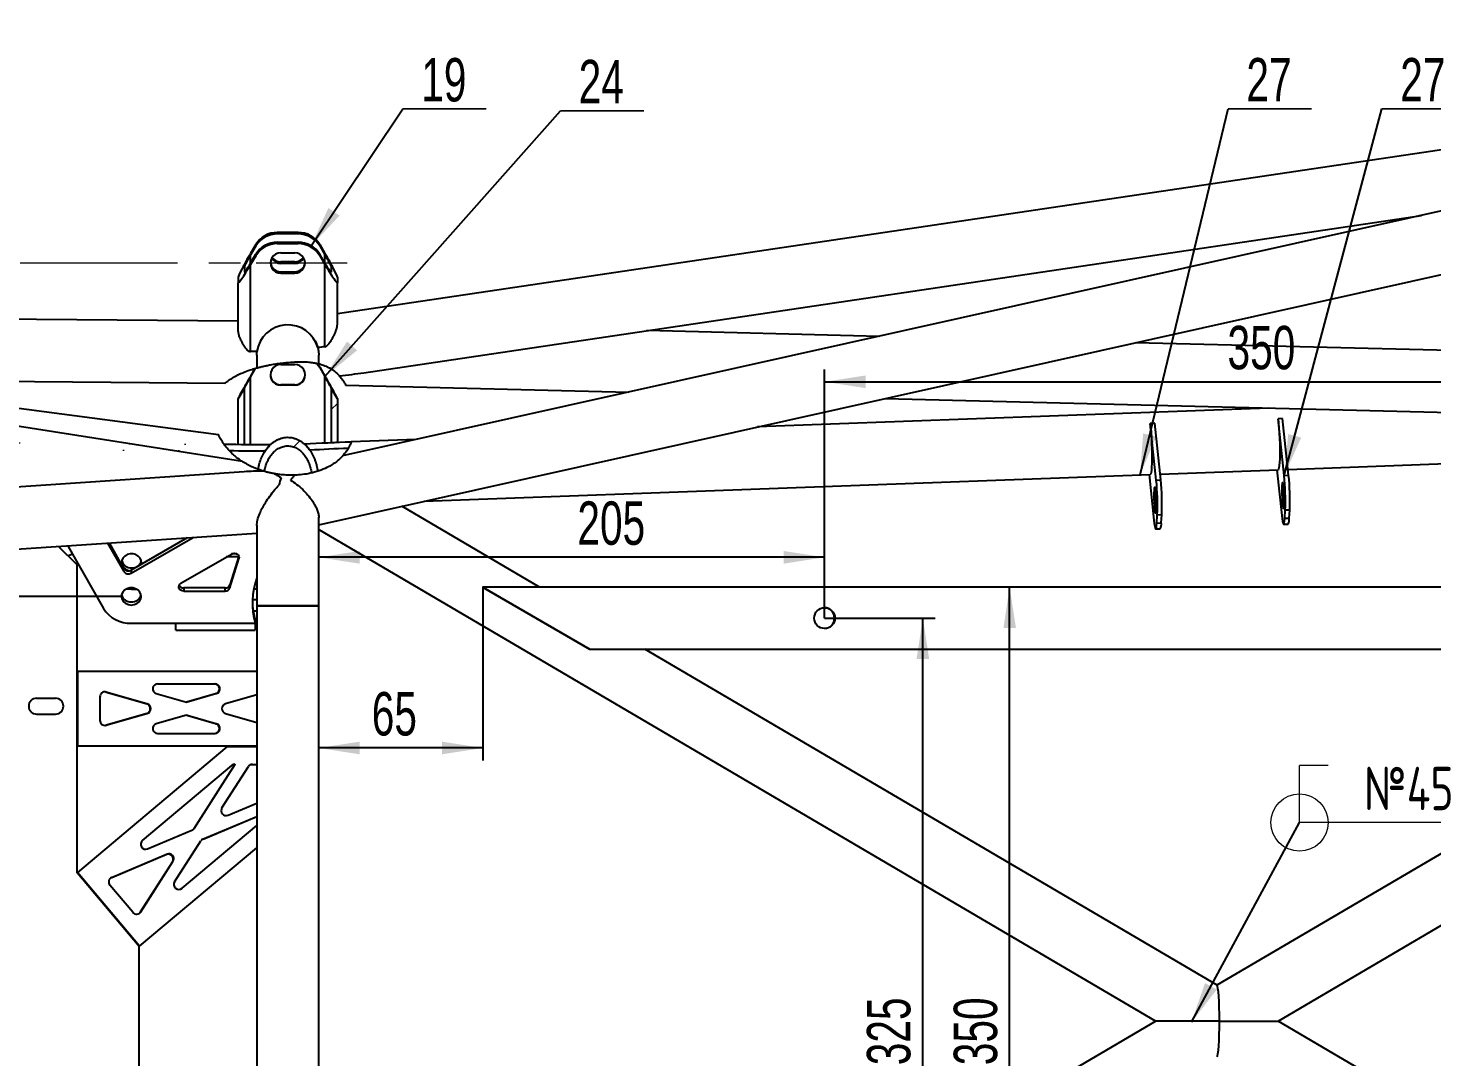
# Model space of a CAD drawing. Header units: millimetres. Extents: x -1160 to 841, y -1082 to 594.
# Drawn here: x 322.3 to 435.6, y 227.2 to 310.2 of the extents above; entities that cross this region are included whole.
import ezdxf

# ---------------------------------------------------------------- set-up
doc = ezdxf.new("R2010")
doc.units = ezdxf.units.MM
doc.linetypes.add('CENTERX2', pattern=[20.32, 12.7, -2.54, 2.54, -2.54])
doc.layers.add('FORMAT', color=7, linetype='Continuous')
doc.styles.add('SLDTEXTSTYLE0', font='TXT', dxfattribs={"width": 0.7, "bigfont": 'bigfont'})
doc.styles.add('SLDTEXTSTYLE1', font='TXT', dxfattribs={"width": 0.7})
doc.dimstyles.new('SLDDIMSTYLE0', dxfattribs={"dimtxt": 3.5, "dimasz": 3.302, "dimexe": 0, "dimexo": 0.0625, "dimgap": 0.875, "dimtad": 1, "dimdec": 0, "dimlfac": 5, "dimrnd": 1e-09, "dimzin": 12, "dimdsep": 46, "dimtxsty": 'SLDTEXTSTYLE1', "dimsah": 1, "dimcen": 0.09, "dimadec": 0, "dimazin": 3, "dimtfac": 1, "dimtdec": 0, "dimtofl": 0, "dimtmove": 0, "dimatfit": 3, "dimfxl": 0, "dimfrac": 2, "dimtolj": 1, "dimtzin": 12, "dimarcsym": 0})
doc.dimstyles.new('SLDDIMSTYLE1', dxfattribs={"dimtxt": 3.5, "dimasz": 3.302, "dimexe": 0, "dimexo": 0.0625, "dimgap": 0.875, "dimtad": 1, "dimdec": 0, "dimlfac": 5, "dimrnd": 1e-09, "dimzin": 12, "dimdsep": 46, "dimtxsty": 'SLDTEXTSTYLE1', "dimsah": 1, "dimcen": 0.09, "dimadec": 0, "dimazin": 3, "dimtol": 1, "dimtp": 3, "dimtm": 3, "dimtfac": 1, "dimtdec": 0, "dimtofl": 0, "dimtmove": 0, "dimatfit": 3, "dimfxl": 0, "dimfrac": 2, "dimtolj": 1, "dimtzin": 12, "dimarcsym": 0})
doc.dimstyles.new('SLDDIMSTYLE3', dxfattribs={"dimtxt": 0.18, "dimasz": 3.302, "dimexe": 0, "dimexo": 0.0625, "dimgap": 0, "dimtad": 0, "dimtih": 1, "dimtoh": 1, "dimdec": 0, "dimrnd": 1e-09, "dimzin": 0, "dimdsep": 46, "dimtxsty": 'Standard', "dimsah": 1, "dimcen": 0.09, "dimadec": 0, "dimazin": 0, "dimtfac": 3.302, "dimtdec": 0, "dimtofl": 0, "dimtmove": 0, "dimatfit": 3, "dimfxl": 0, "dimfrac": 2, "dimtolj": 1, "dimtzin": 0, "dimarcsym": 0})
doc.dimstyles.new('SLDDIMSTYLE4', dxfattribs={"dimtxt": 0.18, "dimasz": 3.302, "dimexe": 0, "dimexo": 0.0625, "dimgap": 0, "dimtad": 0, "dimtih": 1, "dimtoh": 1, "dimdec": 0, "dimrnd": 1e-09, "dimzin": 0, "dimdsep": 46, "dimtxsty": 'Standard', "dimsah": 1, "dimcen": 0.09, "dimadec": 0, "dimazin": 0, "dimtfac": 3.302, "dimtdec": 0, "dimtofl": 0, "dimtmove": 0, "dimatfit": 3, "dimfxl": 0, "dimfrac": 2, "dimtolj": 1, "dimtzin": 0, "dimarcsym": 0})

# ---------------------------------------------------------------- blocks, each defined once
blk = doc.blocks.new('_D_27')
at = {"layer": 'FORMAT'}
for p, q in [((386.57, 262.58), (386.57, 282.65)), ((456.34, 262.58), (456.34, 282.65)), ((386.57, 281.65), (456.34, 281.65))]:
    blk.add_line(p, q, dxfattribs=at)
for points in [[(386.57, 281.65), (389.88, 281.14), (389.88, 282.16)], [(456.34, 281.65), (453.04, 282.16), (453.04, 281.14)]]:
    blk.add_solid(points, dxfattribs=at)
at = {"layer": 'FORMAT', "insert": (419.08, 286.16), "char_height": 3.5, "attachment_point": 1, "style": 'SLDTEXTSTYLE1'}
blk.add_mtext('350', dxfattribs=at)
blk = doc.blocks.new('_D_28')
at = {"layer": 'FORMAT'}
for p, q in [((386.57, 262.58), (395.5, 262.58)), ((394.5, 197.58), (394.5, 262.58)), ((386.57, 197.58), (395.5, 197.58))]:
    blk.add_line(p, q, dxfattribs=at)
for points in [[(394.5, 262.58), (393.99, 259.28), (395.01, 259.28)], [(394.5, 197.58), (395.01, 200.89), (393.99, 200.89)]]:
    blk.add_solid(points, dxfattribs=at)
at = {"layer": 'FORMAT', "insert": (389.99, 226.52), "char_height": 3.5, "attachment_point": 1, "rotation": 90, "style": 'SLDTEXTSTYLE1'}
blk.add_mtext('325', dxfattribs=at)
blk = doc.blocks.new('_D_30')
at = {"layer": 'FORMAT'}
for p, q in [((345.76, 263.58), (345.76, 268.49)), ((386.57, 262.58), (386.57, 268.49)), ((386.57, 267.49), (345.76, 267.49))]:
    blk.add_line(p, q, dxfattribs=at)
for points in [[(345.76, 267.49), (349.06, 266.98), (349.06, 268)], [(386.57, 267.49), (383.27, 268), (383.27, 266.98)]]:
    blk.add_solid(points, dxfattribs=at)
at = {"layer": 'FORMAT', "insert": (366.63, 272), "char_height": 3.5, "attachment_point": 1, "style": 'SLDTEXTSTYLE1'}
blk.add_mtext('205', dxfattribs=at)
blk = doc.blocks.new('_D_31')
at = {"layer": 'FORMAT'}
blk.add_line((401.5, 195.08), (401.5, 265.08), dxfattribs=at)
for points in [[(401.5, 265.08), (401, 261.78), (402.01, 261.78)], [(401.5, 195.08), (402.01, 198.39), (401, 198.39)]]:
    blk.add_solid(points, dxfattribs=at)
at = {"layer": 'FORMAT', "insert": (396.99, 226.52), "char_height": 3.5, "attachment_point": 1, "rotation": 90, "style": 'SLDTEXTSTYLE1'}
blk.add_mtext('350', dxfattribs=at)
blk = doc.blocks.new('_D_32')
at = {"layer": 'FORMAT'}
for p, q in [((359.01, 265.08), (359.01, 251.11)), ((359.01, 252.11), (345.76, 252.11))]:
    blk.add_line(p, q, dxfattribs=at)
for points in [[(345.76, 252.11), (349.06, 251.6), (349.06, 252.62)], [(359.01, 252.11), (355.7, 252.62), (355.7, 251.6)]]:
    blk.add_solid(points, dxfattribs=at)
at = {"layer": 'FORMAT', "insert": (350.04, 256.62), "char_height": 3.5, "attachment_point": 1, "style": 'SLDTEXTSTYLE1'}
blk.add_mtext('65', dxfattribs=at)
blk = doc.blocks.new('_D_39')
at = {"layer": 'FORMAT'}
for p, q in [((329.84, 264.33), (302.82, 264.33)), ((303.82, 195.83), (303.82, 264.33)), ((330.64, 195.83), (302.82, 195.83))]:
    blk.add_line(p, q, dxfattribs=at)
for points in [[(303.82, 264.33), (303.31, 261.03), (304.32, 261.03)], [(303.82, 195.83), (304.32, 199.14), (303.31, 199.14)]]:
    blk.add_solid(points, dxfattribs=at)
at = {"layer": 'FORMAT', "attachment_point": 1, "rotation": 90, "style": 'SLDTEXTSTYLE1'}
for s, insert, char_height in [('3', (298.12, 237.13), 2), ('3', (300.76, 237.13), 2), ('+', (298.12, 236.07), 2), ('-', (300.76, 236), 2), ('342', (299.3, 228.04), 3.5)]:
    blk.add_mtext(s, dxfattribs=dict(at, insert=insert, char_height=char_height))
blk = doc.blocks.new('SW_NOTE_20')
at = {"color": 0, "linetype": 'Continuous', "lineweight": 0}
for p, q in [((0, 0), (6.72, 0)), ((6.72, 0), (0, 0)), ((0, 0), (6.72, 0)), ((6.72, 0), (0, 0)), ((0, 0), (6.72, 0)), ((6.72, 0), (0, 0))]:
    blk.add_line(p, q, dxfattribs=at)
at = {"color": 0, "linetype": 'Continuous', "lineweight": 0, "insert": (3.3, 4.1), "char_height": 3.5, "attachment_point": 2, "style": 'SLDTEXTSTYLE1'}
blk.add_mtext('19', dxfattribs=at)
blk = doc.blocks.new('SW_NOTE_22')
at = {"color": 0, "linetype": 'Continuous', "lineweight": 0}
for p, q in [((0, 0), (6.72, 0)), ((6.72, 0), (0, 0)), ((0, 0), (6.72, 0)), ((6.72, 0), (0, 0)), ((0, 0), (6.72, 0)), ((6.72, 0), (0, 0))]:
    blk.add_line(p, q, dxfattribs=at)
at = {"color": 0, "linetype": 'Continuous', "lineweight": 0, "insert": (3.3, 4.1), "char_height": 3.5, "attachment_point": 2, "style": 'SLDTEXTSTYLE1'}
blk.add_mtext('24', dxfattribs=at)
blk = doc.blocks.new('SW_NOTE_25')
at = {"color": 0, "linetype": 'Continuous', "lineweight": 0}
for p, q in [((0, 0), (6.72, 0)), ((6.72, 0), (0, 0)), ((0, 0), (6.72, 0)), ((6.72, 0), (0, 0)), ((0, 0), (6.72, 0)), ((6.72, 0), (0, 0))]:
    blk.add_line(p, q, dxfattribs=at)
at = {"color": 0, "linetype": 'Continuous', "lineweight": 0, "insert": (3.3, 4.1), "char_height": 3.5, "attachment_point": 2, "style": 'SLDTEXTSTYLE1'}
blk.add_mtext('27', dxfattribs=at)
blk = doc.blocks.new('SW_NOTE_26')
at = {"color": 0, "linetype": 'Continuous', "lineweight": 0}
for p, q in [((0, 0), (6.72, 0)), ((6.72, 0), (0, 0)), ((0, 0), (6.72, 0)), ((6.72, 0), (0, 0)), ((0, 0), (6.72, 0)), ((6.72, 0), (0, 0))]:
    blk.add_line(p, q, dxfattribs=at)
at = {"color": 0, "linetype": 'Continuous', "lineweight": 0, "insert": (3.3, 4.1), "char_height": 3.5, "attachment_point": 2, "style": 'SLDTEXTSTYLE1'}
blk.add_mtext('27', dxfattribs=at)
blk = doc.blocks.new('SW_WELDSYMBOL_43')
at = {"color": 0, "linetype": 'Continuous', "lineweight": 0}
for p, q in [((0, 0), (0, 4.61)), ((2.31, 4.61), (0, 4.61)), ((12.47, 0), (0, 0))]:
    blk.add_line(p, q, dxfattribs=at)
blk.add_circle((0, 0), 2.31, dxfattribs=at)
at = {"color": 0, "linetype": 'Continuous', "lineweight": 0, "insert": (5.2, 4.5), "char_height": 3.5, "attachment_point": 1, "style": 'SLDTEXTSTYLE0'}
blk.add_mtext('\\M+1878245', dxfattribs=at)

msp = doc.modelspace()

# ---------------------------------------------------------------- hatches: boundary and pattern name
at = {"linetype": 'Continuous', "lineweight": 18}
h = msp.add_hatch(dxfattribs=at)
h.set_pattern_fill('ANSI32', style=0)
edge = h.paths.add_edge_path(flags=0)
edge.add_ellipse((-1158.766718, 286.473364), major_axis=(-5637.358865, 46.428558), ratio=0.00035476403, start_angle=254.566878652, end_angle=254.597043721, ccw=False)
edge.add_spline(control_points=[(341.42586, 276.045921), (341.544732, 276.230632), (341.683632, 276.404538), (341.841478, 276.55729)], knot_values=[0.117324025, 0.117324025, 0.117324025, 0.117324025, 0.1206305052, 0.1206305052, 0.1206305052, 0.1206305052], weights=[1, 1, 1, 1], degree=3, periodic=0)
edge.add_ellipse((-1158.766718, 286.473364), major_axis=(-7046.698581, 58.035697), ratio=0.00035476403, start_angle=257.7047670803, end_angle=257.7355789665)
edge.add_spline(control_points=[(338.138687, 276.588071), (338.26897, 276.407354), (338.411258, 276.233757), (338.564719, 276.069765)], knot_values=[0.3386759612, 0.3386759612, 0.3386759612, 0.3386759612, 0.3579655783, 0.3579655783, 0.3579655783, 0.3579655783], weights=[1, 1, 1, 1], degree=3, periodic=0)
h = msp.add_hatch(dxfattribs=at)
h.set_pattern_fill('ANSI32', style=0)
edge = h.paths.add_edge_path(flags=0)
edge.add_line((339.262283, 280.268024), (339.262283, 276.578731))
edge.add_ellipse((-1158.766718, 286.473364), major_axis=(-7046.698581, 58.035697), ratio=0.00035476403, start_angle=257.7220690519, end_angle=257.7262296189, ccw=False)
edge.add_line((339.762283, 276.574574), (339.762283, 281.136727))
edge.add_line((339.762283, 281.136727), (339.262283, 280.268024))
h = msp.add_hatch(dxfattribs=at)
h.set_pattern_fill('ANSI32', style=0)
edge = h.paths.add_edge_path(flags=0)
edge.add_line((347.262283, 280.268024), (346.762283, 281.136727))
edge.add_line((346.762283, 281.136727), (346.762283, 276.722508))
edge.add_ellipse((349.797337, 274.344511), major_axis=(30.760517, 1.13751), ratio=0.0812175023, start_angle=94.55515281, end_angle=95.49032022, ccw=False)
edge.add_line((347.262283, 276.744572), (347.262283, 280.268024))
h = msp.add_hatch(dxfattribs=at)
h.set_pattern_fill('ANSI32', style=0)
edge = h.paths.add_edge_path(flags=0)
edge.add_spline(control_points=[(341.359219, 274.423485), (341.372706, 274.489323), (341.387739, 274.554866), (341.404403, 274.619973), (341.488506, 274.948577), (341.615927, 275.271943), (341.796933, 275.558807), (341.921493, 275.756214), (342.074441, 275.940004), (342.253465, 276.089787), (342.396956, 276.209841), (342.560747, 276.310299), (342.735293, 276.377649), (342.910868, 276.445396), (343.102909, 276.480778), (343.291062, 276.476971), (343.454863, 276.473656), (343.620133, 276.440915), (343.773612, 276.383595), (343.926666, 276.326433), (344.07173, 276.243944), (344.201802, 276.14508), (344.235201, 276.119695), (344.267756, 276.093165), (344.299411, 276.065636), (344.50733, 275.884817), (344.678571, 275.65806), (344.811425, 275.416656), (344.993224, 275.086318), (345.111165, 274.717971), (345.180245, 274.347293), (345.18353, 274.329671), (345.186706, 274.312029), (345.189778, 274.294368)], knot_values=[0.0705957587, 0.0705957587, 0.0705957587, 0.0705957587, 0.0716002822, 0.0716002822, 0.0716002822, 0.0767077443, 0.0767077443, 0.0767077443, 0.0802115549, 0.0802115549, 0.0802115549, 0.083017291, 0.083017291, 0.083017291, 0.0858504768, 0.0858504768, 0.0858504768, 0.0883049809, 0.0883049809, 0.0883049809, 0.0907466201, 0.0907466201, 0.0907466201, 0.0913676175, 0.0913676175, 0.0913676175, 0.0955008161, 0.0955008161, 0.0955008161, 0.1011625828, 0.1011625828, 0.1011625828, 0.1014290766, 0.1014290766, 0.1014290766, 0.1014290766], weights=[1, 1, 1, 1, 1, 1, 1, 1, 1, 1, 1, 1, 1, 1, 1, 1, 1, 1, 1, 1, 1, 1, 1, 1, 1, 1, 1, 1, 1, 1, 1, 1, 1, 1], degree=3, periodic=0)
edge.add_spline(control_points=[(345.189778, 274.294368), (345.357956, 274.33373), (345.52299, 274.379448), (345.68413, 274.431536)], knot_values=[0.5572697766, 0.5572697766, 0.5572697766, 0.5572697766, 0.5722279433, 0.5722279433, 0.5722279433, 0.5722279433], weights=[1, 1, 1, 1], degree=3, periodic=0)
edge.add_spline(control_points=[(345.68413, 274.431536), (345.65488, 274.611652), (345.616668, 274.790618), (345.568308, 274.966568), (345.459372, 275.362912), (345.296092, 275.751796), (345.06753, 276.093431), (344.923642, 276.308503), (344.751108, 276.508251), (344.55299, 276.674711), (344.353467, 276.842351), (344.121892, 276.979772), (343.875689, 277.065191), (343.676759, 277.134209), (343.463268, 277.170801), (343.252709, 277.169701), (343.014498, 277.168455), (342.772766, 277.118493), (342.552107, 277.028742), (342.332624, 276.939469), (342.127233, 276.809199), (341.94779, 276.654465), (341.68656, 276.429205), (341.471212, 276.145656), (341.305384, 275.843192), (341.140741, 275.542888), (341.01953, 275.216778), (340.934613, 274.884997), (340.909296, 274.786078), (340.887099, 274.686316), (340.867815, 274.586047)], knot_values=[0.1114625454, 0.1114625454, 0.1114625454, 0.1114625454, 0.1141944486, 0.1141944486, 0.1141944486, 0.1203694107, 0.1203694107, 0.1203694107, 0.1242349179, 0.1242349179, 0.1242349179, 0.1281458667, 0.1281458667, 0.1281458667, 0.1313042934, 0.1313042934, 0.1313042934, 0.1348919471, 0.1348919471, 0.1348919471, 0.1384479552, 0.1384479552, 0.1384479552, 0.1436541577, 0.1436541577, 0.1436541577, 0.1487951172, 0.1487951172, 0.1487951172, 0.1503263139, 0.1503263139, 0.1503263139, 0.1503263139], weights=[1, 1, 1, 1, 1, 1, 1, 1, 1, 1, 1, 1, 1, 1, 1, 1, 1, 1, 1, 1, 1, 1, 1, 1, 1, 1, 1, 1, 1, 1, 1], degree=3, periodic=0)
edge.add_spline(control_points=[(340.867815, 274.586047), (341.029171, 274.526228), (341.193187, 274.472036), (341.359219, 274.423485)], knot_values=[0.4356856, 0.4356856, 0.4356856, 0.4356856, 0.4498999504, 0.4498999504, 0.4498999504, 0.4498999504], weights=[1, 1, 1, 1], degree=3, periodic=0)
h = msp.add_hatch(dxfattribs=at)
h.set_pattern_fill('ANSI32', style=0)
edge = h.paths.add_edge_path(flags=0)
edge.add_ellipse((349.797337, 274.344511), major_axis=(24.608414, 0.910008), ratio=0.0812175023, start_angle=93.69104056, end_angle=100.97369748, ccw=False)
edge.add_spline(control_points=[(348.139384, 276.280416), (348.143477, 276.287571), (348.23549, 276.449782), (348.315028, 276.621121), (348.380032, 276.791486)], knot_values=[0.6702435114, 0.6702435114, 0.6702435114, 0.6702435114, 0.6710291758, 0.6880093519, 0.6880093519, 0.6880093519, 0.6880093519], weights=[1, 1, 1, 1, 1], degree=3, periodic=0)
edge.add_ellipse((349.797337, 274.344511), major_axis=(30.760517, 1.13751), ratio=0.0812175023, start_angle=92.46877092, end_angle=99.52550174)
edge.add_spline(control_points=[(344.615772, 276.620114), (344.775833, 276.476115), (344.9179, 276.310453), (345.040362, 276.133371)], knot_values=[0.1219766697, 0.1219766697, 0.1219766697, 0.1219766697, 0.1252175422, 0.1252175422, 0.1252175422, 0.1252175422], weights=[1, 1, 1, 1], degree=3, periodic=0)

# ---------------------------------------------------------------- linework, layer by layer
at = {"color": 7, "linetype": 'Continuous', "lineweight": 25}
for p, q in [((502.411493, 310.181483), (347.262283, 287.121022)), ((499.552543, 309.514959), (347.680495, 275.664227)), ((345.762283, 270.113983), (500.762283, 304.661903)), ((349.38785, 282.382025), (434.731382, 295.066983)), ((342.416983, 293.580311), (342.416983, 293.692787)), ((344.107582, 293.692787), (342.416983, 293.692787)), ((344.107582, 293.580311), (342.416983, 293.580311)), ((344.107582, 293.692787), (344.107582, 293.580311)), ((340.684932, 292.718417), (340.262283, 292.005128)), ((340.684932, 292.605941), (340.262283, 291.892653)), ((340.684932, 292.718417), (340.684932, 292.605941)), ((342.416983, 292.792983), (342.416983, 292.905458)), ((342.416983, 292.905458), (344.107582, 292.905458)), ((342.416983, 292.792983), (344.107582, 292.792983)), ((344.107582, 292.905458), (344.107582, 292.792983)), ((345.839633, 292.605941), (345.839633, 292.718417)), ((345.839633, 292.718417), (346.262283, 292.005128)), ((345.839633, 292.605941), (346.262283, 291.892653)), ((340.262283, 291.2178), (340.684932, 291.931088)), ((340.684932, 291.818613), (340.262283, 291.105324)), ((340.262283, 284.081331), (340.262283, 291.105324)), ((340.684932, 291.931088), (340.684932, 291.818613)), ((342.702283, 292.052461), (343.822283, 292.052461)), ((342.702283, 291.202848), (342.702283, 291.315324)), ((343.822283, 291.315324), (342.702283, 291.315324)), ((343.822283, 291.202848), (342.702283, 291.202848)), ((343.822283, 291.315324), (343.822283, 291.202848)), ((345.839633, 291.818613), (345.839633, 291.931088)), ((346.262283, 291.2178), (345.839633, 291.931088)), ((345.839633, 291.818613), (346.262283, 291.105324)), ((346.262283, 284.480093), (346.262283, 291.105324)), ((339.262283, 290.092519), (339.262283, 289.642617)), ((339.762283, 290.936348), (339.762283, 290.486446)), ((342.702283, 290.41552), (342.702283, 290.527995)), ((342.702283, 290.527995), (343.822283, 290.527995)), ((342.702283, 290.41552), (343.822283, 290.41552)), ((343.822283, 290.527995), (343.822283, 290.41552)), ((346.762283, 290.936348), (346.762283, 290.486446)), ((347.262283, 290.092519), (347.262283, 289.642617)), ((339.262283, 285.714067), (339.262283, 289.642617)), ((347.262283, 286.289703), (347.262283, 289.642617)), ((339.601619, 275.222304), (267.142049, 286.577875)), ((339.262283, 286.531923), (267.262283, 287.122649)), ((390.970862, 285.313209), (372.24254, 285.779011)), ((500.762283, 282.582529), (411.646785, 284.798967)), ((340.762283, 283.788246), (340.762283, 282.772057)), ((345.762283, 283.109965), (345.762283, 283.785488)), ((340.643936, 282.728942), (340.262283, 282.069938)), ((340.616582, 282.72094), (340.262283, 282.109167)), ((342.702283, 283.038992), (343.822283, 283.038992)), ((345.839633, 282.799732), (345.839633, 282.838961)), ((345.839633, 282.838961), (346.262283, 282.109167)), ((345.839633, 282.799732), (346.262283, 282.069938)), ((297.135752, 281.877383), (338.22762, 281.540244)), ((337.677335, 277.361195), (303.857686, 281.822233)), ((339.262283, 280.268024), (339.762283, 281.136727)), ((339.762283, 281.167352), (339.762283, 281.136727)), ((339.762283, 276.574574), (339.762283, 281.136727)), ((342.702283, 281.364171), (342.702283, 281.4034)), ((343.822283, 281.4034), (342.702283, 281.4034)), ((343.822283, 281.364171), (342.702283, 281.364171)), ((343.822283, 281.4034), (343.822283, 281.364171)), ((346.762283, 281.167352), (346.762283, 281.136727)), ((346.762283, 281.136727), (346.762283, 276.722508)), ((347.262283, 280.268024), (346.762283, 281.136727)), ((347.938773, 281.381936), (370.78391, 280.813743)), ((339.262283, 280.303997), (339.262283, 280.268024)), ((339.262283, 276.578731), (339.262283, 280.268024)), ((347.262283, 280.303997), (347.262283, 280.268024)), ((347.262283, 280.268024), (347.262283, 276.744572)), ((391.459833, 280.299501), (495.860807, 277.70289)), ((422.382832, 279.530399), (381.171959, 278.006439)), ((423.524158, 278.684162), (423.165592, 278.670902)), ((423.649088, 274.099871), (423.165592, 278.670902)), ((424.007654, 274.113131), (423.524158, 278.684162)), ((413.205436, 278.30258), (412.84687, 278.289321)), ((413.330366, 273.71829), (412.84687, 278.289321)), ((413.688932, 273.731549), (413.205436, 278.30258)), ((339.762283, 276.574574), (339.262283, 276.578731)), ((353.617296, 276.98748), (348.374762, 276.793613)), ((423.957719, 274.58522), (493.451883, 277.155084)), ((423.161465, 230.083893), (500.762283, 275.652373)), ((339.753527, 274.388045), (264.987184, 269.365751)), ((354.258878, 272.007788), (412.843753, 274.174231)), ((412.749472, 274.170744), (413.13936, 270.484694)), ((413.638997, 274.203638), (423.162475, 274.555812)), ((423.068194, 274.552326), (423.458082, 270.866276)), ((423.649088, 274.099871), (424.007654, 274.113131)), ((413.330366, 273.71829), (413.688932, 273.731549)), ((345.762283, 263.583893), (345.762283, 270.734144)), ((363.558234, 265.083893), (352.452745, 271.605219)), ((413.376928, 270.254456), (413.415129, 270.901175)), ((413.773695, 270.914434), (413.415129, 270.901175)), ((413.735493, 270.267715), (413.773695, 270.914434)), ((423.695649, 270.636037), (423.733851, 271.282756)), ((424.092416, 271.296016), (423.733851, 271.282756)), ((424.054215, 270.649297), (424.092416, 271.296016)), ((340.762283, 270.075525), (340.762283, 263.583893)), ((345.762283, 269.735643), (413.287209, 230.083893)), ((413.289671, 269.779499), (413.648237, 269.792758)), ((413.376928, 270.254456), (413.735493, 270.267715)), ((423.608393, 270.16108), (423.966958, 270.17434)), ((423.695649, 270.636037), (424.054215, 270.649297)), ((265.762283, 264.406549), (340.762283, 269.444539)), ((328.732097, 268.636433), (330.047768, 266.33772)), ((330.047768, 266.58772), (328.869887, 268.645688)), ((330.628276, 266.203471), (335.63798, 269.100323)), ((335.148815, 269.067464), (330.628276, 266.453471)), ((326.262283, 266.883893), (324.775519, 268.370657)), ((325.901256, 267.732315), (328.396675, 263.372371)), ((334.643735, 265.401408), (338.717646, 267.75714)), ((339.291333, 267.516905), (338.302194, 267.516905)), ((339.314216, 267.590866), (338.597269, 265.273658)), ((338.597269, 265.023658), (339.326135, 267.37939)), ((339.143989, 267.766905), (338.735541, 267.766905)), ((326.262283, 258.283893), (326.262283, 266.883893)), ((330.047768, 266.33772), (330.047768, 266.58772)), ((330.628276, 266.453471), (330.628276, 266.203471)), ((338.597269, 265.273658), (338.597269, 265.023658)), ((358.964626, 265.083893), (367.596231, 260.083893)), ((359.005262, 265.083893), (358.964626, 265.083893)), ((359.005262, 265.083893), (367.636868, 260.083893)), ((477.931047, 265.083893), (359.005262, 265.083893)), ((330.662283, 264.918829), (331.065327, 264.918829)), ((334.865854, 265.016905), (334.865854, 264.766905)), ((338.210899, 265.016905), (334.865854, 265.016905)), ((334.865854, 264.766905), (338.210899, 264.766905)), ((338.210899, 264.766905), (338.210899, 265.016905)), ((340.762283, 263.149214), (340.47817, 263.149214)), ((340.762283, 263.583893), (340.762283, 196.583893)), ((343.262283, 263.583893), (340.762283, 263.583893)), ((340.762283, 263.583893), (345.762283, 263.583893)), ((345.762283, 263.583893), (343.262283, 263.583893)), ((345.762283, 196.583893), (345.762283, 263.583893)), ((330.636609, 262.168829), (334.236609, 262.168829)), ((334.236609, 262.168829), (340.636609, 262.168829)), ((334.236609, 261.618829), (334.236609, 262.168829)), ((340.636609, 262.418829), (340.636609, 262.168829)), ((340.762283, 262.245133), (340.636609, 262.199214)), ((340.636609, 262.168829), (340.636609, 261.618829)), ((340.762283, 261.81212), (340.636609, 261.766201)), ((334.236609, 261.618829), (340.636609, 261.618829)), ((367.636868, 260.083893), (367.596231, 260.083893)), ((367.636868, 260.083893), (469.299442, 260.083893)), ((418.232698, 232.978145), (372.072981, 260.083893)), ((464.375692, 260.083893), (418.224337, 232.983056)), ((326.262283, 252.283893), (326.262283, 258.283893)), ((326.262283, 258.283893), (326.3187, 258.283893)), ((326.3187, 252.283893), (326.3187, 258.283893)), ((340.762283, 258.283893), (326.3187, 258.283893)), ((332.766903, 257.283893), (337.397117, 257.283893)), ((323.002283, 256.123893), (324.522283, 256.123893)), ((328.108647, 256.233593), (328.108647, 254.334193)), ((328.573017, 256.618202), (328.485336, 256.632994)), ((328.616595, 256.618202), (328.573017, 256.618202)), ((331.884319, 255.668502), (328.573017, 256.618202)), ((328.616595, 256.618202), (331.927897, 255.668502)), ((332.657432, 256.499283), (335.08201, 255.803901)), ((335.060221, 255.81015), (337.463009, 256.499283)), ((337.506587, 256.499283), (335.08201, 255.803901)), ((337.506587, 256.499283), (337.463009, 256.499283)), ((340.762283, 256.393019), (338.236123, 255.668502)), ((323.002283, 254.843893), (324.522283, 254.843893)), ((328.573017, 253.949583), (331.884319, 254.899283)), ((331.927897, 254.899283), (328.616595, 253.949583)), ((331.884319, 255.668502), (331.927897, 255.668502)), ((331.927897, 254.899283), (331.884319, 254.899283)), ((338.236123, 254.899283), (340.762283, 254.174766)), ((328.485336, 253.934791), (328.573017, 253.949583)), ((328.573017, 253.949583), (328.616595, 253.949583)), ((334.972539, 254.732488), (332.657432, 254.068502)), ((335.19148, 254.732488), (335.147902, 254.732488)), ((337.463009, 254.068502), (335.147902, 254.732488)), ((335.19148, 254.732488), (337.506587, 254.068502)), ((337.463009, 254.068502), (337.506587, 254.068502)), ((332.766903, 253.283893), (337.397117, 253.283893)), ((326.262283, 242.042661), (326.262283, 252.283893)), ((326.3187, 252.283893), (326.262283, 252.283893)), ((338.358037, 252.192204), (326.305501, 242.078925)), ((326.3187, 252.283893), (340.762283, 252.283893)), ((340.762283, 252.187689), (338.358037, 252.192204)), ((331.544385, 244.647301), (338.757978, 250.700224)), ((338.983759, 250.765161), (335.673712, 245.594307)), ((335.707094, 245.622319), (339.017142, 250.793172)), ((337.955628, 247.280713), (340.085208, 250.607476)), ((339.014344, 250.793177), (338.980961, 250.765166)), ((338.983759, 250.765161), (338.980961, 250.765166)), ((338.983759, 250.765161), (339.017142, 250.793172)), ((339.014344, 250.793177), (339.017142, 250.793172)), ((340.420765, 250.790536), (340.387382, 250.762525)), ((340.762283, 250.761821), (340.387382, 250.762525)), ((340.420765, 250.790536), (340.762283, 250.789895)), ((338.44745, 246.696016), (340.762283, 247.667367)), ((334.731838, 240.794855), (340.762283, 245.854999)), ((340.762283, 246.569252), (336.3951, 244.736693)), ((336.428483, 244.764704), (340.762283, 246.583255)), ((331.957015, 243.972496), (335.526303, 245.470242)), ((335.673712, 245.594307), (335.707094, 245.622319)), ((336.428483, 244.764704), (336.3951, 244.736693)), ((333.473953, 243.510919), (329.032057, 241.647009)), ((329.065439, 241.67502), (333.507336, 243.538931)), ((331.305501, 236.120157), (340.762283, 244.055339)), ((333.473953, 243.510919), (333.507336, 243.538931)), ((334.138416, 241.317583), (336.247692, 244.612628)), ((333.965775, 242.926222), (331.366735, 238.866082)), ((331.400117, 238.894093), (333.999158, 242.954233)), ((333.999158, 242.954233), (333.965775, 242.926222)), ((326.262283, 242.042661), (326.305501, 242.078925)), ((331.262283, 236.083893), (326.262283, 242.042661)), ((331.305501, 236.120157), (326.305501, 242.078925)), ((329.065439, 241.67502), (329.032057, 241.647009)), ((330.758559, 238.854267), (328.915703, 241.050496)), ((331.366735, 238.866082), (331.400117, 238.894093)), ((331.305501, 236.120157), (331.262283, 236.083893)), ((331.262283, 224.083893), (331.262283, 236.083893)), ((413.287209, 230.083893), (344.939395, 189.948929)), ((418.427518, 230.083893), (413.287209, 230.083893)), ((418.427518, 230.083893), (423.161465, 230.083893)), ((500.762283, 184.515413), (423.161465, 230.083893))]:
    msp.add_line(p, q, dxfattribs=at)
at = {"color": 8, "linetype": 'Continuous', "lineweight": 25}
for p, q in [((340.262283, 291.2178), (340.262283, 291.892653)), ((346.262283, 291.2178), (346.262283, 291.892653)), ((340.262283, 276.570418), (340.262283, 282.069938)), ((346.262283, 276.699772), (346.262283, 282.069938)), ((325.507748, 268.419843), (325.901256, 267.732315)), ((339.326135, 267.37939), (339.326135, 267.558705)), ((340.415442, 264.099214), (340.762283, 264.099214)), ((340.762283, 264.918829), (340.511404, 264.918829))]:
    msp.add_line(p, q, dxfattribs=at)
at = {"color": 7, "linetype": 'Continuous', "lineweight": 25, "flags": 128}
for points in [[(345.63486, 283.09012), (345.694289, 283.016584), (345.839633, 282.799732)], [(345.839633, 282.838961), (345.694289, 283.055814), (345.659055, 283.100268)], [(423.165592, 278.670902), (423.199124, 278.31561), (423.228735, 277.921987), (423.253526, 277.501994), (423.272743, 277.068393), (423.285802, 276.634357), (423.292307, 276.213075), (423.29206, 275.817347), (423.285069, 275.459198), (423.271546, 275.149509), (423.251901, 274.89769), (423.226732, 274.711392), (423.196804, 274.596277), (423.163026, 274.555842), (423.162475, 274.555812)], [(412.84687, 278.289321), (412.880402, 277.934028), (412.910013, 277.540405), (412.934804, 277.120413), (412.954021, 276.686811), (412.96708, 276.252775), (412.973585, 275.831493), (412.973339, 275.435765), (412.966347, 275.077616), (412.952824, 274.767927), (412.933179, 274.516108), (412.908011, 274.329811), (412.878082, 274.214696), (412.844304, 274.17426), (412.843753, 274.174231)], [(413.319475, 271.301562), (413.326973, 271.504571), (413.328195, 271.748259), (413.323056, 272.01602), (413.311906, 272.289606), (413.295507, 272.550372), (413.274974, 272.780547), (413.251709, 272.964446), (413.227295, 273.089536), (413.203397, 273.147293), (413.181643, 273.13378), (413.163516, 273.049918), (413.150251, 272.901422), (413.142753, 272.698413), (413.141531, 272.454725), (413.146671, 272.186964), (413.15782, 271.913378), (413.174219, 271.652613), (413.194752, 271.422437), (413.218018, 271.238538), (413.242432, 271.113448), (413.26633, 271.055691), (413.288083, 271.069204), (413.30621, 271.153066), (413.319475, 271.301562)], [(423.638197, 271.683143), (423.645695, 271.886153), (423.646916, 272.129841), (423.641777, 272.397602), (423.630628, 272.671187), (423.614229, 272.931953), (423.593696, 273.162129), (423.57043, 273.346028), (423.546016, 273.471118), (423.522118, 273.528874), (423.500365, 273.515361), (423.482238, 273.4315), (423.468973, 273.283004), (423.461475, 273.079995), (423.460253, 272.836306), (423.465392, 272.568546), (423.476542, 272.29496), (423.492941, 272.034194), (423.513474, 271.804019), (423.536739, 271.62012), (423.561153, 271.49503), (423.585051, 271.437273), (423.606805, 271.450786), (423.624932, 271.534648), (423.638197, 271.683143)], [(423.458082, 270.866276), (423.490992, 270.593875), (423.525573, 270.381647), (423.560496, 270.23775), (423.594421, 270.167713), (423.626041, 270.174228), (423.654144, 270.257043), (423.677647, 270.412977), (423.695649, 270.636037)], [(413.13936, 270.484694), (413.17227, 270.212293), (413.206851, 270.000066), (413.241775, 269.856169), (413.275699, 269.786131), (413.307319, 269.792646), (413.335422, 269.875461), (413.358926, 270.031395), (413.376928, 270.254456)], [(325.901256, 267.732315), (325.708981, 267.660346), (325.532255, 267.61392)], [(331.44044, 266.923103), (331.460046, 267.032118), (331.442225, 267.23806), (331.355103, 267.430303), (331.206421, 267.591766), (331.00939, 267.708102), (330.781516, 267.768975), (330.543049, 267.768975), (330.315176, 267.708102), (330.118144, 267.591766), (329.969462, 267.430303), (329.88234, 267.23806), (329.86452, 267.032118), (329.917584, 266.830777), (330.036817, 266.651926), (330.211627, 266.511458), (330.426478, 266.421852), (330.501683, 266.405176)], [(338.717646, 267.75714), (338.826897, 267.801381), (338.946408, 267.81541), (339.065316, 267.797951), (339.172809, 267.750592), (339.259118, 267.677639), (339.316394, 267.585723), (339.339431, 267.483199), (339.326135, 267.37939)], [(334.865854, 264.766905), (334.740365, 264.784394), (334.627547, 264.835093), (334.538791, 264.913885), (334.483058, 265.012812), (334.465976, 265.121888), (334.489269, 265.230098), (334.550586, 265.326517), (334.643735, 265.401408)], [(330.636609, 263.641072), (330.872413, 263.671852), (331.087265, 263.761458), (331.262074, 263.901926), (331.381308, 264.080777), (331.434372, 264.282118), (331.416551, 264.48806), (331.329429, 264.680303), (331.180747, 264.841766), (330.983716, 264.958102), (330.755843, 265.018975), (330.517375, 265.018975), (330.289502, 264.958102), (330.092471, 264.841766), (329.943789, 264.680303), (329.856667, 264.48806), (329.838846, 264.282118), (329.89191, 264.080777), (330.011144, 263.901926), (330.185953, 263.761458), (330.400805, 263.671852), (330.636609, 263.641072)], [(330.263169, 264.946597), (330.316328, 264.939659), (330.662283, 264.918829)], [(329.032057, 241.647009), (328.951127, 241.601249), (328.947533, 241.598587)], [(331.30385, 238.790438), (331.307704, 238.7941), (331.366735, 238.866082)]]:
    msp.add_lwpolyline(points, dxfattribs=at)
at = {"color": 7, "linetype": 'Continuous', "lineweight": 25}
msp.add_circle((386.572074, 262.584419), 0.839161, dxfattribs=at)
for centre, radius, start, end in [((342.407435, 291.683119), 2.009691, 89.72777751, 148.99232732), ((342.407435, 291.570643), 2.009691, 89.72777751, 148.99232732), ((344.11713, 291.683119), 2.009691, 31.00767268, 90.27222249), ((344.11713, 291.570643), 2.009691, 31.00767268, 90.27222249), ((342.407435, 290.89579), 2.009691, 89.72777751, 148.99232732), ((342.407435, 290.783315), 2.009691, 89.72777751, 148.99232732), ((344.11713, 290.89579), 2.009691, 31.00767268, 90.27222249), ((344.11713, 290.783315), 2.009691, 31.00767268, 90.27222249), ((342.692897, 291.359458), 0.831516, 184.77545802, 270.64672219), ((342.68687, 291.233991), 0.818616, 88.92118904, 271.07881096), ((342.697121, 292.044675), 0.841842, 209.69387782, 270.3512878), ((342.697632, 292.158743), 0.843432, 214.26335829, 270.31593084), ((343.837695, 291.233991), 0.818616, 268.92118904, 91.07881096), ((343.826933, 292.158743), 0.843432, 269.68406917, 325.73663986), ((343.827444, 292.044675), 0.841842, 269.6487122, 330.30612214), ((343.83318, 291.357797), 0.829873, 269.24762541, 355.33020907), ((342.700916, 282.242061), 0.838662, 181.42561484, 270.09339323), ((342.700408, 282.201581), 0.837413, 89.87171636, 270.12828364), ((343.824158, 282.201581), 0.837413, 269.87171636, 90.12828364), ((343.823461, 282.242255), 0.838855, 269.91949659, 358.56149283), ((403.563446, 272.085692), 20.186379, 357.72039518, 5.72645175), ((403.922012, 272.098952), 20.186379, 357.72039518, 5.72645175), ((393.244725, 271.70411), 20.186379, 357.72039518, 5.72645175), ((393.60329, 271.71737), 20.186379, 357.72039518, 5.72645175), ((412.968583, 270.163114), 0.77401, 331.41319222, 7.76679704), ((423.287305, 270.544696), 0.77401, 331.41319222, 7.76679704), ((330.623865, 267.416958), 0.776837, 195.53560687, 272.83463023), ((330.40816, 266.82388), 0.430876, 213.23631965, 300.72087638), ((330.40816, 266.57388), 0.430876, 213.23631965, 300.72087638), ((330.707008, 267.408216), 0.768447, 266.66334052, 344.96642238), ((334.851435, 265.41759), 0.400944, 206.55971454, 272.06095659), ((338.227448, 265.41109), 0.394532, 267.59598381, 339.61405257), ((338.227448, 265.16109), 0.394532, 267.59598381, 339.61405257), ((346.462977, 263.811979), 6.053635, 160.33863295, 195.74948723), ((330.598192, 264.666958), 0.776837, 195.53560687, 272.83463023), ((330.681335, 264.658216), 0.768447, 266.66334052, 344.96642238), ((346.455641, 264.064109), 6.047155, 181.21054669, 195.78778006), ((330.567912, 264.727138), 2.559231, 211.96255227, 271.53815239), ((386.532128, 262.585451), 0.838472, 359.89354714, 88.52603946), ((386.532128, 262.582335), 0.838472, 271.47396053, 0.10645286), ((332.768327, 256.883752), 0.400143, 90.2039056, 253.91059971), ((337.352115, 256.883752), 0.400143, 286.08940029, 89.7960944), ((337.395693, 256.883752), 0.400143, 286.08940029, 89.7960944), ((323.002283, 255.483893), 0.64, 90, 270), ((324.522283, 255.483893), 0.64, 270, 90), ((328.507443, 256.234633), 0.398798, 74.11529507, 180.14945737), ((331.77311, 255.283893), 0.400365, 286.12714323, 73.87285677), ((331.816688, 255.283893), 0.400365, 286.12714323, 73.87285677), ((338.347332, 255.283893), 0.400365, 106.12714323, 253.87285677), ((328.507443, 254.333152), 0.398798, 179.85054263, 285.88470493), ((332.768327, 253.684033), 0.400143, 106.08940029, 269.7960944), ((335.08201, 254.350849), 0.397029, 73.99487244, 106.00512756), ((335.038421, 254.350794), 0.397085, 73.99559575, 86.85295297), ((337.352115, 253.684033), 0.400143, 270.2039056, 73.91059971), ((337.395693, 253.684033), 0.400143, 270.2039056, 73.91059971), ((338.98008, 250.367591), 0.397576, 89.873018, 129.98636405), ((339.013463, 250.395602), 0.397576, 89.873018, 129.98636405), ((340.419815, 250.393202), 0.397335, 89.86304199, 147.36564163), ((340.386504, 250.36492), 0.397606, 89.87344792, 126.84247112), ((338.293297, 247.065547), 0.400396, 147.49427988, 292.64392139), ((331.802693, 244.341691), 0.40015, 130.20525364, 292.68477569), ((335.37269, 245.836363), 0.397041, 292.76152833, 327.37773077), ((335.339256, 245.808391), 0.397105, 313.14724979, 327.37680503), ((336.582096, 244.398584), 0.397041, 112.76152833, 147.37773077), ((336.548743, 244.370518), 0.397103, 112.7623892, 126.85278174), ((333.628106, 243.141388), 0.400396, 327.49427988, 112.64392139), ((333.661489, 243.1694), 0.400396, 327.49427988, 112.64392139), ((329.220495, 241.307632), 0.398768, 112.88203051, 220.15243445), ((334.475726, 241.102309), 0.400151, 147.45359374, 309.7946018), ((331.064713, 239.109773), 0.398765, 219.84723172, 327.25718845)]:
    msp.add_arc(centre, radius, start, end, dxfattribs=at)
for centre, major_axis, ratio, start_param, end_param in [((340.262283, 291.780177), (0.995136, 1.70161), 0.0578909644, 1.4721284903, 3.0429248171), ((340.262283, 291.330275), (0.995136, 1.70161), 0.0578909644, 3.0429248171, 4.6137211439), ((340.262283, 291.780177), (0.497568, 0.850805), 0.0578909644, 1.4721284903, 3.0429248171), ((340.262283, 291.330275), (0.497568, 0.850805), 0.0578909644, 3.0429248171, 4.6137211439), ((346.262283, 291.780177), (-0.995136, 1.70161), 0.0578909644, 3.2402604901, 4.8110568169), ((346.262283, 291.780177), (-0.497568, 0.850805), 0.0578909644, 3.2402604901, 4.8110568169), ((346.262283, 291.330275), (-0.497568, 0.850805), 0.0578909644, 1.6694641633, 3.2402604901), ((346.262283, 291.330275), (-0.995136, 1.70161), 0.0578909644, 1.6694641633, 3.2402604901), ((343.262283, 283.797424), (2.5, 0), 0.976255159, 0.2506836197, 3.0256381517), ((-338.459418, 182.671939), (704.725602, 104.1838), 0.0034213425, 0.2383281006, 0.2417715683), ((2208.770756, 268.693421), (1928.447606, -15.259606), 0.001263116, 2.8905460432, 2.8916270317), ((340.262283, 282.030708), (0.999421, 1.728381), 0.0196829555, 1.5367701122, 3.107566439), ((340.262283, 282.030708), (0.499711, 0.864191), 0.0196829555, 1.5367701122, 3.107566439), ((346.262283, 282.030708), (-0.999421, 1.728381), 0.0196829555, 3.1756188682, 4.746415195), ((346.262283, 282.030708), (-0.499711, 0.864191), 0.0196829555, 3.1756188682, 4.746415195), ((343.262283, 283.999021), (13.190372, 0.810163), 0.1690726981, 5.0229796454, 5.1849299513), ((-1158.766718, 286.473364), (-7046.698581, 58.035697), 0.000354764, 4.4977966836, 4.4983344525), ((349.797337, 274.344511), (30.760517, 1.13751), 0.0812175023, 1.6138845079, 1.7370476951), ((349.797337, 274.344511), (30.760517, 1.13751), 0.0812175023, 1.6502987413, 1.6666204916), ((-1158.766718, 286.473364), (-5637.358865, 46.428558), 0.000354764, 4.443030199, 4.4435566788), ((349.797337, 274.344511), (24.608414, 0.910008), 0.0812175023, 1.6352171374, 1.7623234789), ((343.262283, 272.118106), (9.001393, -0.398027), 0.2558611448, 1.805445515, 1.9824984604), ((343.262283, 272.118106), (0.111043, 2.51124), 0.3444132315, 0.7944891265, 1.0920456008), ((418.224337, 230.083893), (0, 2.896707), 0.0701422829, 4.7123889804, 6.2420198705), ((418.224337, 230.083893), (0, 2.896707), 0.0701422829, 3.1827580902, 4.7123889804)]:
    msp.add_ellipse(centre, major_axis=major_axis, ratio=ratio, start_param=start_param, end_param=end_param, dxfattribs=at)
for points, knots in [([(339.262283, 285.714067), (339.262283, 285.647456), (339.270393, 285.578217), (339.292227, 285.470461), (339.301187, 285.433721), (339.321815, 285.360001), (339.333471, 285.322999), (339.371968, 285.211534), (339.402305, 285.136609), (339.470847, 284.985494), (339.50931, 284.90887), (339.59213, 284.757454), (339.636497, 284.682489), (339.731614, 284.534597), (339.782294, 284.461545), (339.865393, 284.355309), (339.894121, 284.320694), (339.954681, 284.253992), (339.986643, 284.221725), (340.054697, 284.163059), (340.090724, 284.136399), (340.171641, 284.095052), (340.216254, 284.081468), (340.262283, 284.081331)], [0, 0, 0, 0, 0.125, 0.125, 0.1875, 0.1875, 0.25, 0.25, 0.375, 0.375, 0.5, 0.5, 0.625, 0.625, 0.75, 0.75, 0.8125, 0.8125, 0.875, 0.875, 0.9375, 0.9375, 1, 1, 1, 1]), ([(346.262283, 284.480093), (346.286407, 284.483313), (346.309337, 284.490085), (346.353443, 284.508847), (346.374666, 284.520915), (346.43425, 284.561073), (346.469924, 284.59351), (346.536679, 284.662453), (346.567422, 284.698785), (346.626102, 284.773354), (346.653985, 284.81163), (346.734747, 284.928334), (346.78496, 285.008852), (346.879707, 285.171601), (346.923835, 285.253281), (347.006178, 285.416728), (347.044376, 285.498508), (347.114094, 285.662103), (347.14574, 285.744252), (347.199825, 285.907367), (347.221873, 285.987045), (347.25312, 286.142341), (347.262283, 286.218666), (347.262283, 286.289703)], [0, 0, 0, 0, 0.03125, 0.03125, 0.0625, 0.0625, 0.125, 0.125, 0.1875, 0.1875, 0.25, 0.25, 0.375, 0.375, 0.5, 0.5, 0.625, 0.625, 0.75, 0.75, 0.875, 0.875, 1, 1, 1, 1]), ([(345.468807, 284.980296), (345.47814, 284.961328), (345.496709, 284.923587), (345.523078, 284.866118), (345.548158, 284.808448), (345.571851, 284.750537), (345.594175, 284.692444), (345.615117, 284.634205), (345.634673, 284.575857), (345.652835, 284.51744), (345.669599, 284.458988), (345.688797, 284.385925), (345.709022, 284.297949), (345.728413, 284.194927), (345.743555, 284.091875), (345.754315, 283.988996), (345.761061, 283.886373), (345.761875, 283.818559), (345.762282, 283.784625)], [0, 0, 0, 0, 0.05215484304, 0.10377533545, 0.15488230391, 0.20549720901, 0.25564214311, 0.30533982534, 0.3546135935, 0.40348739266, 0.45198576031, 0.50013380795, 0.58408143448, 0.66758239772, 0.75077976247, 0.83381816276, 0.91684306339, 1, 1, 1, 1]), ([(340.768038, 283.789818), (340.766039, 283.805367), (340.749464, 283.934287), (340.781536, 284.066425), (340.809739, 284.182626)], [0, 0, 0, 0, 0.1206095256, 1, 1, 1, 1]), ([(340.769582, 282.772187), (340.767581, 282.771651), (340.760467, 282.769748), (340.818032, 282.785291), (340.951576, 282.821462), (341.16591, 282.874266), (341.425076, 282.932498), (341.642385, 282.977414), (341.873233, 283.020728), (342.070566, 283.055048), (342.301434, 283.091665), (342.526227, 283.123948), (342.759318, 283.153558), (342.948888, 283.175486), (343.15099, 283.196396), (343.380514, 283.217479), (343.650414, 283.238098), (343.915664, 283.25248), (344.238743, 283.262434), (344.55241, 283.261112), (344.933784, 283.242291), (345.3127, 283.200028), (345.599874, 283.148095), (345.744314, 283.111212), (345.750869, 283.109986), (345.753777, 283.109443)], [0, 0, 0, 0, 0.0331637904, 0.117862274, 0.2030143579, 0.2881360115, 0.3304762507, 0.3729500697, 0.394123559, 0.4154088661, 0.4313460644, 0.4473744795, 0.4543815827, 0.4614560345, 0.4678092041, 0.4752295394, 0.4881539388, 0.5080365348, 0.5284231443, 0.5700571917, 0.6117475336, 0.6965289998, 0.8049794874, 0.9134676616, 1, 1, 1, 1]), ([(338.227716, 281.551897), (338.223509, 281.548332), (338.201287, 281.529504), (338.307004, 281.620614), (338.548608, 281.805286), (338.916748, 282.039538), (339.344448, 282.26145), (339.823646, 282.467512), (340.306976, 282.641562), (340.644343, 282.733885), (340.782731, 282.771756)], [0, 0, 0, 0, 0.0329279101, 0.1739322696, 0.3158152476, 0.4674933918, 0.5968959595, 0.7297551991, 0.8891456283, 1, 1, 1, 1]), ([(345.742897, 283.110902), (345.775595, 283.102963), (345.951866, 283.060162), (346.264157, 282.953485), (346.700108, 282.743639), (347.086459, 282.466082), (347.331034, 282.225778), (347.396385, 282.153638), (347.423961, 282.123197)], [0, 0, 0, 0, 0.03673309868, 0.1980253937, 0.36490043494, 0.59756792204, 0.83018718637, 1, 1, 1, 1]), ([(347.397147, 282.151886), (347.476434, 282.060172), (347.640358, 281.870554), (347.801233, 281.631438), (347.903465, 281.466219), (347.956721, 281.372054), (347.943234, 281.39557), (347.939686, 281.401757)], [0, 0, 0, 0, 0.2246325047, 0.464423808, 0.6867363492, 0.9175855467, 1, 1, 1, 1]), ([(339.586734, 275.224636), (339.569244, 275.235121), (339.412708, 275.328955), (339.15962, 275.520571), (338.829234, 275.799535), (338.506982, 276.121081), (338.183382, 276.512005), (337.923783, 276.901058), (337.7643, 277.183046), (337.694969, 277.31961), (337.671938, 277.366556), (337.676065, 277.358183), (337.676817, 277.356657)], [0, 0, 0, 0, 0.0159709741, 0.1429352663, 0.2405332814, 0.3403217841, 0.4800129139, 0.6205041893, 0.7459489585, 0.8793453072, 0.9780016017, 1, 1, 1, 1]), ([(340.867815, 274.586047), (340.883036, 274.665186), (340.900113, 274.744249), (340.938355, 274.902207), (340.959509, 274.981), (341.028874, 275.214415), (341.083142, 275.36692), (341.178451, 275.590296), (341.212547, 275.663854), (341.285842, 275.808997), (341.325166, 275.880762), (341.44988, 276.089927), (341.542288, 276.222032), (341.696898, 276.407522), (341.751114, 276.467231), (341.865474, 276.581953), (341.925951, 276.637237), (342.114995, 276.793078), (342.249765, 276.88286), (342.466813, 276.993485), (342.542235, 277.026515), (342.695485, 277.082491), (342.77312, 277.105458), (342.930427, 277.141268), (343.010099, 277.154112), (343.171562, 277.169268), (343.254035, 277.171524), (343.498684, 277.161728), (343.658188, 277.133759), (343.892303, 277.061169), (343.969474, 277.031718), (344.117662, 276.964703), (344.189315, 276.926963), (344.328111, 276.843657), (344.395251, 276.798088), (344.525236, 276.699501), (344.588282, 276.646246), (344.767564, 276.479212), (344.875298, 276.357422), (345.021997, 276.161546), (345.068557, 276.09376), (345.155926, 275.955652), (345.196772, 275.885337), (345.311656, 275.670989), (345.378081, 275.523573), (345.464757, 275.29669), (345.491475, 275.220096), (345.540828, 275.065094), (345.563513, 274.98648), (345.625347, 274.749652), (345.658244, 274.590942), (345.68413, 274.431536)], [0, 0, 0, 0, 0.03125, 0.03125, 0.0625, 0.0625, 0.125, 0.125, 0.15625, 0.15625, 0.1875, 0.1875, 0.25, 0.25, 0.28125, 0.28125, 0.3125, 0.3125, 0.375, 0.375, 0.40625, 0.40625, 0.4375, 0.4375, 0.46875, 0.46875, 0.5, 0.5, 0.5625, 0.5625, 0.59375, 0.59375, 0.625, 0.625, 0.65625, 0.65625, 0.6875, 0.6875, 0.75, 0.75, 0.78125, 0.78125, 0.8125, 0.8125, 0.875, 0.875, 0.90625, 0.90625, 0.9375, 0.9375, 1, 1, 1, 1]), ([(341.359219, 274.423485), (341.385026, 274.549462), (341.416746, 274.67532), (341.492329, 274.921154), (341.536215, 275.041522), (341.637951, 275.276421), (341.695776, 275.390961), (341.795184, 275.557475), (341.830479, 275.612099), (341.904606, 275.717673), (341.943556, 275.768838), (342.066504, 275.917089), (342.156575, 276.009066), (342.356454, 276.1756), (342.463154, 276.247551), (342.63474, 276.33617), (342.694127, 276.362564), (342.816091, 276.407716), (342.877806, 276.426186), (343.002709, 276.454888), (343.065897, 276.465119), (343.193796, 276.477058), (343.258927, 276.478743), (343.453816, 276.470297), (343.580357, 276.447177), (343.765446, 276.388086), (343.826422, 276.364183), (343.943723, 276.309781), (344.000472, 276.279168), (344.165446, 276.177857), (344.269159, 276.096875), (344.457543, 275.918217), (344.542035, 275.821236), (344.695262, 275.614841), (344.764144, 275.505037), (344.887153, 275.275947), (344.940355, 275.158538), (345.033127, 274.91902), (345.072671, 274.796901), (345.139876, 274.548564), (345.167591, 274.421951), (345.189778, 274.294368)], [0, 0, 0, 0, 0.0625, 0.0625, 0.125, 0.125, 0.1875, 0.1875, 0.21875, 0.21875, 0.25, 0.25, 0.3125, 0.3125, 0.375, 0.375, 0.40625, 0.40625, 0.4375, 0.4375, 0.46875, 0.46875, 0.5, 0.5, 0.5625, 0.5625, 0.59375, 0.59375, 0.625, 0.625, 0.6875, 0.6875, 0.75, 0.75, 0.8125, 0.8125, 0.875, 0.875, 0.9375, 0.9375, 1, 1, 1, 1]), ([(341.42586, 276.045921), (341.485907, 276.139225), (341.550297, 276.228727), (341.688516, 276.399463), (341.762339, 276.480704), (341.841478, 276.55729)], [0, 0, 0, 0, 0.5, 0.5, 1, 1, 1, 1]), ([(344.615772, 276.620114), (344.69641, 276.547568), (344.771691, 276.470367), (344.912869, 276.307813), (344.978757, 276.222453), (345.040362, 276.133371)], [0, 0, 0, 0, 0.5, 0.5, 1, 1, 1, 1]), ([(348.375161, 276.779181), (348.370727, 276.766969), (348.36116, 276.740618), (348.24602, 276.464832), (348.074374, 276.167778), (347.917379, 275.921658), (347.755854, 275.755496), (347.678937, 275.67637)], [0, 0, 0, 0, 0.2590345163, 0.5589618241, 0.7077134975, 0.8608140165, 1, 1, 1, 1]), ([(341.412132, 274.409173), (341.143357, 274.494913), (340.733339, 274.62571), (340.278279, 274.832901), (339.981394, 274.98507), (339.75553, 275.11528), (339.602344, 275.211885), (339.600911, 275.21295), (339.600352, 275.213366)], [0, 0, 0, 0, 0.2990866718, 0.4562589814, 0.6133203578, 0.7575465427, 0.9053714188, 1, 1, 1, 1]), ([(347.682371, 275.655881), (347.684285, 275.657976), (347.692349, 275.6668), (347.589235, 275.553915), (347.407016, 275.381321), (347.174902, 275.187165), (346.852798, 274.960715), (346.386026, 274.698947), (345.788763, 274.450095), (345.118041, 274.266622), (344.456339, 274.153517), (344.034541, 274.128422), (343.821948, 274.115774)], [0, 0, 0, 0, 0.0354016803, 0.149143, 0.221959427, 0.2968521056, 0.3953155489, 0.4965426119, 0.6332972551, 0.7739197269, 0.8860518877, 1, 1, 1, 1]), ([(342.199296, 274.228473), (342.103011, 274.245258), (342.008355, 274.263641), (341.827908, 274.301945), (341.741821, 274.321905), (341.620449, 274.352034), (341.581141, 274.362147), (341.506622, 274.381902), (341.47134, 274.391558), (341.372058, 274.419417), (341.314447, 274.436567), (341.268491, 274.45064)], [0, 0, 0, 0, 0.25, 0.25, 0.5, 0.5, 0.625, 0.625, 0.75, 0.75, 1, 1, 1, 1]), ([(343.913108, 274.122858), (343.788504, 274.117323), (343.494799, 274.104277), (342.995598, 274.125657), (342.551761, 274.172124), (342.227309, 274.221625), (342.072715, 274.252393), (342.005879, 274.265695)], [0, 0, 0, 0, 0.1892541883, 0.4460931835, 0.6873582233, 0.8648355033, 1, 1, 1, 1]), ([(342.199296, 274.228473), (342.283671, 274.184093), (342.370304, 274.13435), (342.545219, 274.026125), (342.633604, 273.967624), (342.72297, 273.904892)], [0, 0, 0, 0, 0.5, 0.5, 1, 1, 1, 1]), ([(343.821948, 274.115774), (343.765847, 274.055268), (343.709463, 273.992695), (343.624396, 273.89578), (343.58174, 273.846559), (343.538886, 273.796193), (343.510271, 273.762362), (343.495752, 273.745092), (343.48163, 273.728201)], [0, 0, 0, 0, 0.5, 0.5, 0.75, 0.875, 0.875, 1, 1, 1, 1]), ([(340.763451, 270.066534), (340.774065, 270.204777), (340.796501, 270.497002), (340.976479, 270.990532), (341.20447, 271.466246), (341.476653, 271.938847), (341.816547, 272.442129), (342.185546, 272.915398), (342.437397, 273.190517), (342.545773, 273.308905)], [0, 0, 0, 0, 0.1446807894, 0.3058322718, 0.4280413889, 0.5537489416, 0.712798311, 0.8764117039, 1, 1, 1, 1]), ([(343.48163, 273.728201), (343.482974, 273.727357), (343.651362, 273.6216), (343.98988, 273.382606), (344.456766, 272.976445), (344.879119, 272.530942), (345.203895, 272.11226), (345.447325, 271.72292), (345.61636, 271.381014), (345.724966, 271.049713), (345.770427, 270.818325), (345.759286, 270.710928), (345.757613, 270.694798)], [0, 0, 0, 0, 0.0011806389, 0.1480133294, 0.2997722985, 0.4360176297, 0.5771811375, 0.6766322301, 0.7787681461, 0.8783393976, 0.9817283475, 1, 1, 1, 1])]:
    msp.add_open_spline(points, degree=3, knots=knots, dxfattribs=at)
at = {"layer": 'FORMAT', "linetype": 'CENTERX2', "lineweight": 18}
for p, q in [((260.702283, 291.233991), (348.044553, 291.233991)), ((340.702283, 291.233991), (345.822283, 291.233991))]:
    msp.add_line(p, q, dxfattribs=at)

# ---------------------------------------------------------------- block references
at = {"color": 7, "linetype": 'Continuous', "lineweight": 0}
for name, p in [('SW_NOTE_20', (352.554745, 303.664073)), ('SW_NOTE_22', (365.255474, 303.518088)), ('SW_NOTE_26', (419.124088, 303.664073)), ('SW_NOTE_25', (431.532847, 303.664073)), ('SW_WELDSYMBOL_43', (424.882466, 246.090684))]:
    msp.add_blockref(name, p, dxfattribs=at)

# ---------------------------------------------------------------- dimensions: what is measured, and where the dimension line sits
at = {"layer": 'FORMAT'}
for base, p1, p2, picture, middle in [((456.342447, 281.651141), (386.574014, 262.583893), (456.342447, 262.583893), '_D_27', (422.187298, 281.651141)), ((345.762283, 267.491481), (386.574014, 262.583893), (345.762283, 263.583893), '_D_30', (369.867703, 267.491481)), ((345.762283, 252.108003), (359.005262, 265.083893), (345.762283, 263.583893), '_D_32', (352.149932, 252.108003))]:
    dim = msp.add_linear_dim(base=base, p1=p1, p2=p2, dimstyle='SLDDIMSTYLE0', dxfattribs=at)
    dim.commit()
    dim.dimension.update_dxf_attribs({"geometry": picture, "text_midpoint": middle, "dimtype": 160})
for base, p1, p2, dimstyle, picture, middle in [((401.503953, 265.083893), (359.005262, 195.083893), (359.005262, 265.083893), 'SLDDIMSTYLE0', '_D_31', (401.503953, 229.633266)), ((303.8157785536, 264.3338926974), (330.6366088559, 195.8338926973), (329.8366088559, 264.3338926974), 'SLDDIMSTYLE1', '_D_39', (303.8157785536, 233.1526917439)), ((394.501839, 262.583893), (386.574014, 197.583893), (386.574014, 262.583893), 'SLDDIMSTYLE0', '_D_28', (394.501839, 229.633266))]:
    dim = msp.add_linear_dim(base=base, p1=p1, p2=p2, angle=90, dimstyle=dimstyle, dxfattribs=at)
    dim.commit()
    dim.dimension.update_dxf_attribs({"geometry": picture, "text_midpoint": middle, "dimtype": 160})

# ---------------------------------------------------------------- leaders
at = {"color": 7, "linetype": 'Continuous', "lineweight": 0}
for points, dimstyle in [([(345.1511, 292.619175), (352.554745, 303.664073)], 'SLDDIMSTYLE3'), ([(412.025893, 274.143987), (419.124088, 303.664073)], 'SLDDIMSTYLE3'), ([(423.649088, 274.099871), (431.532847, 303.664073)], 'SLDDIMSTYLE3'), ([(346.262283, 282.069938), (365.255474, 303.518088)], 'SLDDIMSTYLE3'), ([(416.165859, 229.981826), (424.882466, 246.090684)], 'SLDDIMSTYLE4')]:
    msp.add_leader(points, dimstyle=dimstyle, dxfattribs=at)

doc.saveas('drawing.dxf')
